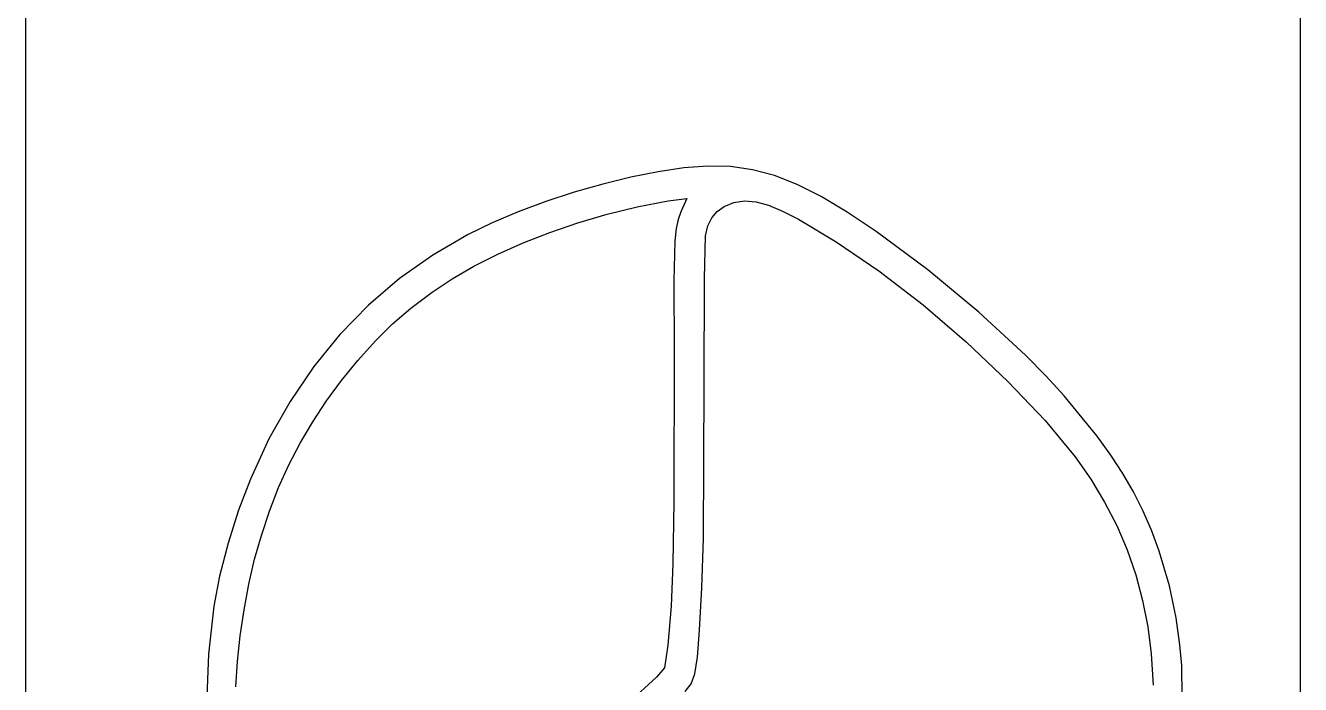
# Model space of a CAD drawing. Extents: x 45 to 235, y 1 to 395.
# Drawn here: x 44.6 to 235.4, y 197.7 to 296.3 of the extents above; entities that cross this region are included whole.
import ezdxf

# ---------------------------------------------------------------- set-up
doc = ezdxf.new("R2010")
doc.units = 0

msp = doc.modelspace()

# ---------------------------------------------------------------- linework, layer by layer
at = {"layer": 'Layer 1'}
for p, q in [((44.6336, 356.5), (44.6336, 39.4004)), ((235.443, 39.4004), (235.443, 356.494)), ((143.141, 274.975), (139.313299, 274.41505)), ((143.141072, 274.975163), (143.141, 274.975)), ((146.751186, 275.244787), (143.141072, 274.975163)), ((150.149189, 275.167419), (146.751186, 275.244787)), ((153.439275, 274.708637), (150.149189, 275.167419)), ((135.244189, 273.602531), (131.025303, 272.565816)), ((139.313299, 274.41505), (135.244189, 273.602531)), ((156.725635, 273.834022), (153.439275, 274.708637)), ((160.112462, 272.509153), (156.725635, 273.834022)), ((126.748274, 271.333278), (122.504735, 269.93329)), ((131.025303, 272.565816), (126.748274, 271.333278)), ((163.703949, 270.69961), (160.112462, 272.509153)), ((122.504735, 269.93329), (118.386321, 268.394225)), ((131.675911, 268.036971), (136.194972, 269.160032)), ((136.194972, 269.160032), (140.796742, 270.045656)), ((140.796742, 270.045656), (143.597492, 270.410322)), ((143.220384, 269.51738), (142.694041, 268.409071)), ((143.22042, 269.517256), (143.220384, 269.51738)), ((143.597492, 270.410322), (143.22042, 269.517256)), ((148.134182, 268.477891), (149.174229, 269.199787)), ((149.174229, 269.199787), (150.66205, 269.805707)), ((150.66205, 269.805707), (152.250342, 270.043238)), ((152.250342, 270.043238), (153.95771, 269.908659)), ((153.95771, 269.908659), (155.802759, 269.398246)), ((155.802684, 269.398305), (157.899179, 268.526675)), ((155.802759, 269.398246), (155.802684, 269.398305)), ((167.604288, 268.370974), (163.703949, 270.69961)), ((118.386321, 268.394225), (114.484665, 266.744458)), ((127.30337, 266.75833), (131.675911, 268.036971)), ((142.295379, 267.274481), (142.008815, 265.893833)), ((142.694041, 268.409071), (142.295379, 267.274481)), ((146.768536, 266.319649), (147.343448, 267.532729)), ((147.343448, 267.532729), (148.134182, 268.477891)), ((157.899179, 268.526675), (160.328482, 267.303633)), ((160.328482, 267.303633), (165.976196, 263.938204)), ((171.917672, 265.488823), (167.604288, 268.370974)), ((114.484665, 266.744458), (110.8914, 265.01236)), ((119.092733, 263.774302), (123.101069, 265.334107)), ((123.101069, 265.334107), (127.30337, 266.75833)), ((142.008815, 265.893833), (141.818767, 264.047349)), ((146.375959, 264.793997), (146.768536, 266.319649)), ((179.652912, 259.751159), (171.917672, 265.488823)), ((110.8914, 265.01236), (105.572592, 261.941363)), ((115.302082, 262.088913), (119.092733, 263.774302)), ((141.818767, 264.047349), (141.665891, 258.077757)), ((146.241999, 258.453247), (146.375959, 264.793997)), ((165.976196, 263.938204), (172.327204, 259.5718)), ((105.572592, 261.941363), (100.591705, 258.421043)), ((111.752841, 260.287939), (115.302082, 262.088913)), ((108.468729, 258.381379), (111.752841, 260.287939)), ((172.327204, 259.5718), (178.962884, 254.474205)), ((187.300705, 253.405112), (179.652912, 259.751159)), ((100.591705, 258.421043), (95.957343, 254.461631)), ((105.473472, 256.379232), (108.468729, 258.381379)), ((141.665891, 258.077757), (141.712094, 247.60748)), ((146.197346, 242.645997), (146.241999, 258.453247)), ((102.308053, 253.995264), (105.473472, 256.379232)), ((95.957343, 254.461631), (91.678112, 250.073361)), ((99.57428, 251.65594), (102.308053, 253.995264)), ((178.962884, 254.474205), (185.452801, 248.92231)), ((194.297306, 246.94372), (187.300705, 253.405112)), ((91.678112, 250.073361), (87.762618, 245.266466)), ((97.011679, 249.123111), (99.57428, 251.65594)), ((94.359772, 246.158632), (97.011679, 249.123111)), ((185.452801, 248.92231), (191.661769, 243.028067)), ((91.921352, 243.166595), (94.359772, 246.158632)), ((141.712094, 247.60748), (141.677363, 225.074943)), ((197.37524, 243.823844), (194.297306, 246.94372)), ((87.762618, 245.266466), (84.219464, 240.051179)), ((89.677363, 240.120833), (91.921352, 243.166595)), ((146.083231, 219.513144), (146.197346, 242.645997)), ((191.661769, 243.028067), (197.212094, 237.171044)), ((200.078972, 240.860023), (197.37524, 243.823844)), ((205.026176, 234.826542), (200.078972, 240.860023)), ((84.219464, 240.051179), (81.057256, 234.437733)), ((87.621291, 237.008553), (89.677363, 240.120833)), ((85.746624, 233.816967), (87.621291, 237.008553)), ((197.212094, 237.171044), (201.726084, 231.730805)), ((207.058131, 232.02458), (205.026176, 234.826542)), ((81.057256, 234.437733), (78.2846, 228.43636)), ((84.046851, 230.533282), (85.746624, 233.816967)), ((201.726084, 231.730805), (204.059179, 228.417276)), ((208.84589, 229.282389), (207.058131, 232.02458)), ((82.515459, 227.144709), (84.046851, 230.533282)), ((210.427127, 226.537409), (208.84589, 229.282389)), ((78.2846, 228.43636), (76.527308, 223.788077)), ((81.145937, 223.638456), (82.515459, 227.144709)), ((204.059179, 228.417276), (206.131568, 224.99653)), ((211.83952, 223.727079), (210.427127, 226.537409)), ((76.527308, 223.788077), (74.957932, 218.830939)), ((79.931772, 220.001732), (81.145937, 223.638456)), ((141.677363, 225.074943), (141.505572, 215.761303)), ((206.131568, 224.99653), (207.943017, 221.469265)), ((213.120743, 220.788837), (211.83952, 223.727079)), ((207.943017, 221.469265), (209.493292, 217.83618)), ((78.926453, 216.438477), (79.931772, 220.001732)), ((145.868027, 212.178547), (146.083231, 219.513144)), ((214.308472, 217.660123), (213.120743, 220.788837)), ((74.957932, 218.830939), (73.682523, 213.918461)), ((209.493292, 217.83618), (210.78216, 214.097973)), ((215.839092, 212.467938), (214.308472, 217.660123)), ((78.058815, 212.709629), (78.926453, 216.438477)), ((141.505572, 215.761303), (141.255638, 209.40408)), ((73.682523, 213.918461), (72.80713, 209.40416)), ((210.78216, 214.097973), (211.809387, 210.255342)), ((77.336301, 208.874726), (78.058815, 212.709629)), ((145.522585, 205.831897), (145.868027, 212.178547)), ((216.848752, 207.677633), (215.839092, 212.467938)), ((211.809387, 210.255342), (212.574739, 206.308987)), ((72.80713, 209.40416), (72.003064, 202.221499)), ((76.766351, 204.993307), (77.336301, 208.874726)), ((141.255638, 209.40408), (140.75949, 203.571866)), ((212.574739, 206.308987), (213.077984, 202.259605)), ((217.384591, 203.648913), (216.848752, 207.677633)), ((76.35641, 201.12491), (76.766351, 204.993307)), ((145.189856, 201.781164), (145.522585, 205.831897)), ((140.75949, 203.571866), (140.263343, 200.19558)), ((213.077984, 202.259605), (213.40048, 197.609467)), ((217.659953, 200.538068), (217.384591, 203.648913)), ((72.003064, 202.221499), (71.732974, 194.616495)), ((76.113918, 197.329073), (76.35641, 201.12491)), ((144.810612, 199.295154), (145.189856, 201.781164)), ((217.741817, 195.909013), (217.659953, 200.538068)), ((139.050261, 198.791484), (134.904953, 194.97611)), ((140.263343, 200.19558), (139.050261, 198.791484)), ((144.241592, 197.780354), (144.810612, 199.295154)), ((143.339535, 196.643247), (144.241592, 197.780354))]:
    msp.add_line(p, q, dxfattribs=at)

doc.saveas('drawing.dxf')
